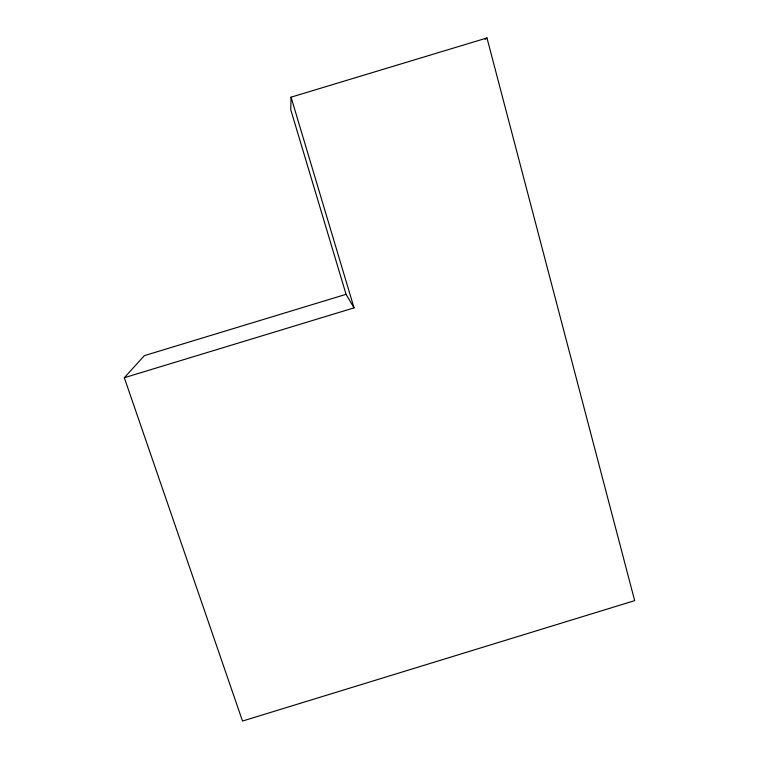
<?xml version="1.0" encoding="UTF-8"?>
<svg xmlns="http://www.w3.org/2000/svg" width="759" height="759" viewBox="0 0 759 759"><rect width="100%" height="100%" fill="white"/><g stroke="black" fill="none" stroke-linecap="round" stroke-linejoin="round"><path stroke-width="1.14" d="M291.058 97.171L290.735 109.647L346.066 294.331L354.045 307.869L124.324 377.726L242.51 721.05L634.676 600.644L486.974 37.95L291.058 97.171L354.045 307.869M124.324 377.726L144.305 355.658L346.066 294.331M485.134 39.421L486.974 37.95"/></g></svg>
